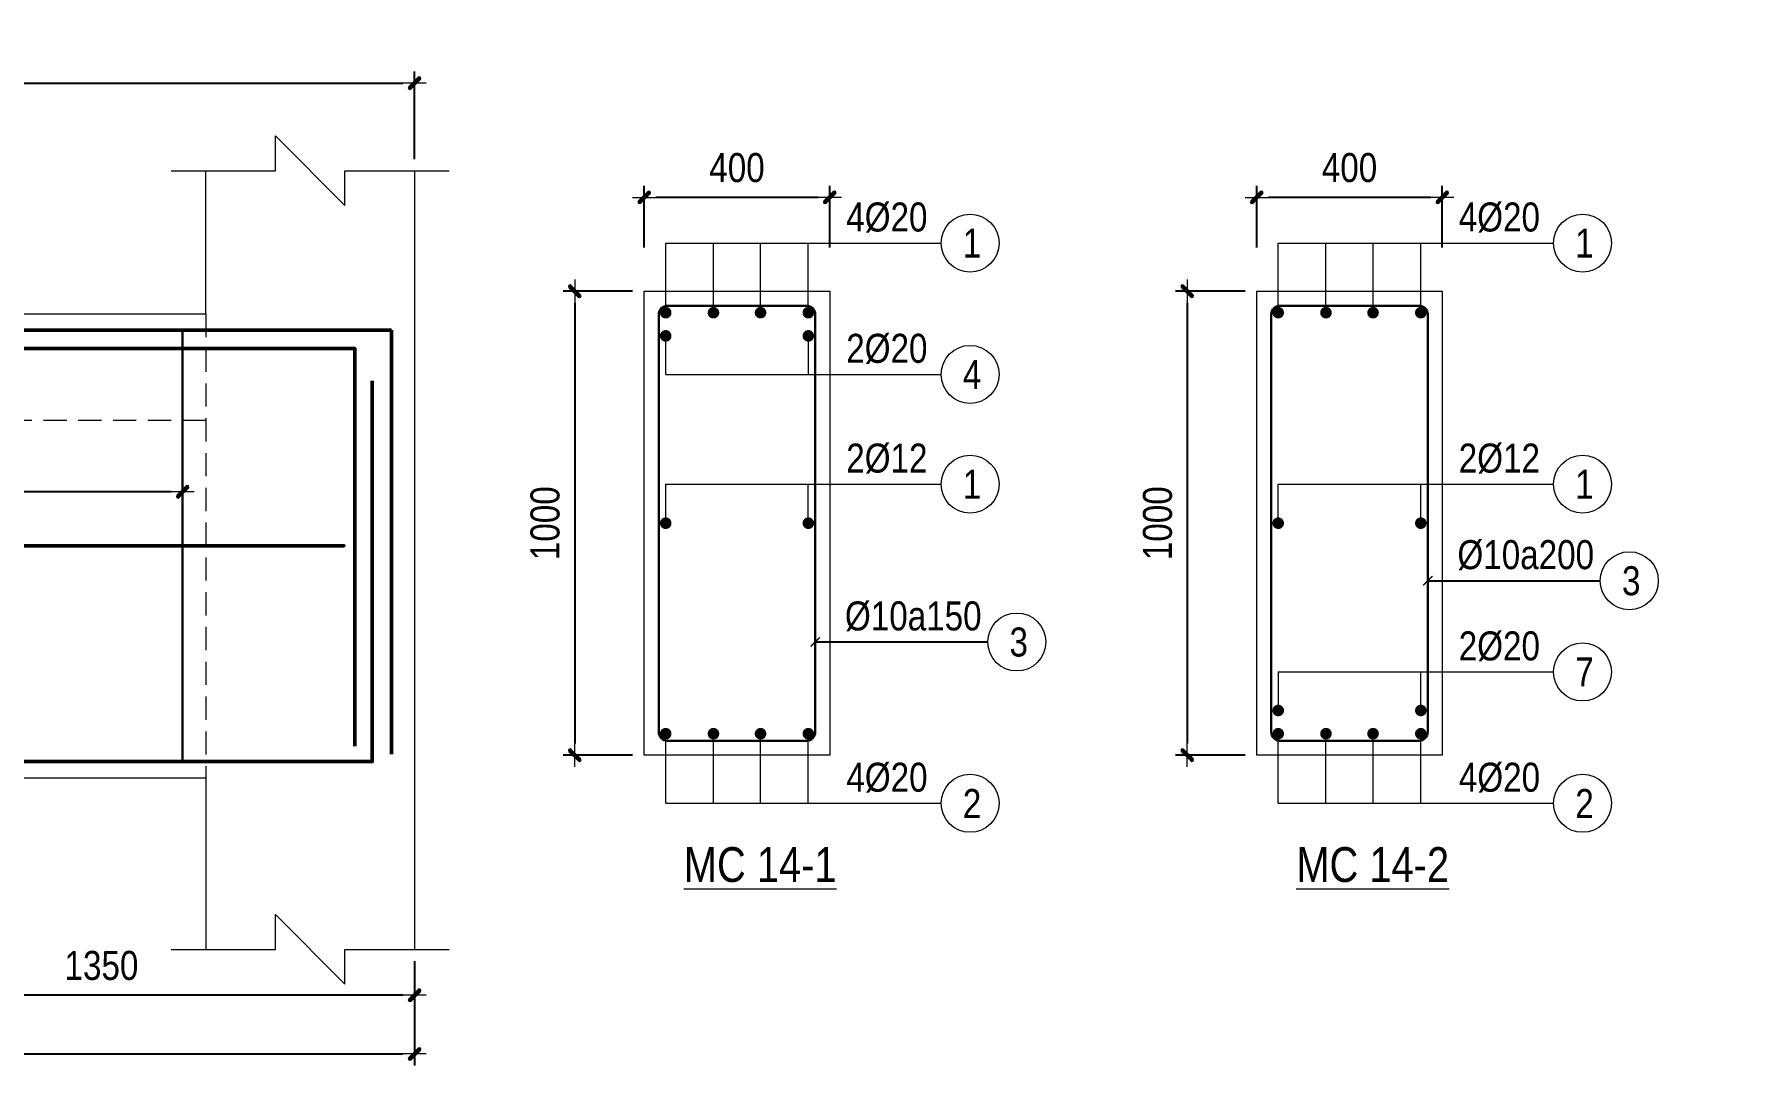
# Model space of a CAD drawing. Header units: millimetres. Extents: x 397144 to 8960116, y 345581 to 674207.
# Drawn here: x 4945950 to 4949661, y 656181 to 658404 of the extents above; entities that cross this region are included whole.
import ezdxf
from ezdxf.enums import TextEntityAlignment as Align
from ezdxf.xclip import XClip

# ---------------------------------------------------------------- set-up
doc = ezdxf.new("R2010")
doc.units = ezdxf.units.MM
doc.header["$XCLIPFRAME"] = 0
doc.header["$PDSIZE"] = -10
doc.linetypes.add('HIDDEN', pattern=[0.375, 0.25, -0.125])
doc.layers.get('0').update_dxf_attribs({"linetype": 'CONTINUOUS'})
doc.layers.get('Defpoints').update_dxf_attribs({"color": 12, "linetype": 'CONTINUOUS'})
for name, color, linetype, lineweight in [('CDAI', 8, 'CONTINUOUS', 30), ('CTHEP', 2, 'CONTINUOUS', 50), ('DBAO', 3, 'CONTINUOUS', 20), ('DGIONG', 4, 'CONTINUOUS', 13), ('KTH', 150, 'CONTINUOUS', 5), ('Net khuat', 8, 'HIDDEN', 13), ('STICK', 1, 'CONTINUOUS', 9), ('TEXT', 7, 'CONTINUOUS', 15)]:
    doc.layers.add(name, color=color, linetype=linetype, lineweight=lineweight)
doc.styles.add('Star-HelCon', font='VHELVCN_0.TTF')
doc.styles.add('TTP-HelCon', font='VHELVCN_0.TTF')
doc.styles.add('VNI-HELVE-CONDENSE', font='VHELVCN_0.TTF')
doc.dimstyles.new('kc-25', dxfattribs={"dimtxt": 62.5, "dimasz": 20, "dimexe": 20, "dimexo": 50, "dimgap": 25, "dimtad": 3, "dimdec": 0, "dimzin": 0, "dimdsep": 46, "dimtxsty": 'VNI-HELVE-CONDENSE', "dimblk": 'DIM', "dimcen": 2.5, "dimclrd": 256, "dimclre": 154, "dimclrt": 7, "dimaunit": 1, "dimadec": 0, "dimazin": 0, "dimtfac": 1, "dimtdec": 0, "dimtix": 1, "dimtmove": 0, "dimatfit": 3, "dimldrblk": 'DOT', "dimfxl": 1, "dimtolj": 1, "dimtzin": 0, "dimarcsym": 0})
doc.dimstyles.new('TTP-25', dxfattribs={"dimscale": 25, "dimtxt": 2.5, "dimasz": 1, "dimexe": 1, "dimexo": 1, "dimgap": 0.09, "dimtad": 0, "dimdec": 4, "dimrnd": 5, "dimzin": 9, "dimdsep": 46, "dimtxsty": 'TTP-HelCon', "dimblk": 'Stick1', "dimcen": 0.09, "dimdle": 1.5, "dimclrd": 256, "dimclre": 256, "dimclrt": 7, "dimadec": 0, "dimazin": 0, "dimtfac": 1, "dimtdec": 4, "dimtmove": 0, "dimatfit": 3, "dimldrblk": '_ArchTick1', "dimfxl": 1, "dimtvp": 1, "dimtolj": 1, "dimtzin": 0, "dimarcsym": 0})

# ---------------------------------------------------------------- blocks, each defined once
blk = doc.blocks.new('Stick1')
at = {"layer": 'STICK'}
h = blk.add_hatch(color=256, dxfattribs=at)
edge = h.paths.add_edge_path()
edge.add_line((0.3, 0.5), (-0.5, -0.3))
edge.add_arc((-0.4, -0.4), 0.141, 135, 315)
edge.add_line((-0.3, -0.5), (0.5, 0.3))
edge.add_arc((0.4, 0.4), 0.141, 315, 495)
blk.add_line((1, 0), (-1, 0), dxfattribs=at)
blk.add_lwpolyline([(0.3, 0.5), (-0.5, -0.3, 1), (-0.3, -0.5), (0.5, 0.3, 1), (0.3, 0.5, 1)], format="xyb", dxfattribs=at)
blk = doc.blocks.new('*D14')
at = {"layer": 'Defpoints', "color": 0, "transparency": 16777216}
for p in [(4946769.4, 658298.7), (4944619.4, 658109.7), (4946769.4, 658109.7)]:
    blk.add_point(p, dxfattribs=at)
at = {"layer": 'KTH', "lineweight": -2, "transparency": 16777216}
for p, q in [((4944619.4, 658134.7), (4944619.4, 658323.7)), ((4944644.4, 658298.7), (4946744.4, 658298.7)), ((4946769.4, 658134.7), (4946769.4, 658323.7))]:
    blk.add_line(p, q, dxfattribs=at)
at = {"layer": 'KTH', "lineweight": -2, "transparency": 16777216, "xscale": 25, "yscale": 25, "zscale": 25, "rotation": 180}
blk.add_blockref('Stick1', (4944619.4, 658298.7), dxfattribs=at)
at = {"layer": 'KTH', "lineweight": -2, "transparency": 16777216, "xscale": 25, "yscale": 25, "zscale": 25}
blk.add_blockref('Stick1', (4946769.4, 658298.7), dxfattribs=at)
at = {"layer": 'KTH', "color": 7, "transparency": 16777216, "insert": (4945694.4, 658362.5), "char_height": 62.5, "attachment_point": 5, "style": 'TTP-HelCon'}
blk.add_mtext('\\A1;2150', dxfattribs=at)
blk = doc.blocks.new('_ArchTick1')
at = {"color": 0, "const_width": 3.81}
blk.add_lwpolyline([(-12.7, -12.7), (12.7, 12.7)], dxfattribs=at)
blk = doc.blocks.new('*D18')
at = {"layer": 'Defpoints', "color": 0, "transparency": 16777216}
for p in [(4939469.4, 656431.3), (4946769.4, 656431.3), (4946769.4, 656206)]:
    blk.add_point(p, dxfattribs=at)
at = {"layer": 'KTH', "lineweight": -2, "transparency": 16777216}
for p, q in [((4939469.4, 656406.3), (4939469.4, 656181)), ((4946769.4, 656406.3), (4946769.4, 656181)), ((4939494.4, 656206), (4946744.4, 656206))]:
    blk.add_line(p, q, dxfattribs=at)
at = {"layer": 'KTH', "lineweight": -2, "transparency": 16777216, "xscale": 25, "yscale": 25, "zscale": 25, "rotation": 180}
blk.add_blockref('Stick1', (4939469.4, 656206), dxfattribs=at)
at = {"layer": 'KTH', "lineweight": -2, "transparency": 16777216, "xscale": 25, "yscale": 25, "zscale": 25}
blk.add_blockref('Stick1', (4946769.4, 656206), dxfattribs=at)
at = {"layer": 'KTH', "color": 7, "transparency": 16777216, "insert": (4943119.4, 656269.8), "char_height": 62.5, "attachment_point": 5, "style": 'TTP-HelCon'}
blk.add_mtext('\\A1;7300', dxfattribs=at)
blk = doc.blocks.new('*D23')
at = {"layer": 'Defpoints', "color": 0, "transparency": 16777216}
for p in [(4944619.4, 657572.3), (4946269.4, 657572.3), (4944619.4, 657417.7)]:
    blk.add_point(p, dxfattribs=at)
at = {"layer": 'KTH', "lineweight": -2, "transparency": 16777216}
for p, q in [((4944619.4, 657547.3), (4944619.4, 657392.7)), ((4946269.4, 657547.3), (4946269.4, 657392.7)), ((4946244.4, 657417.7), (4944644.4, 657417.7))]:
    blk.add_line(p, q, dxfattribs=at)
at = {"layer": 'KTH', "lineweight": -2, "transparency": 16777216, "xscale": 25, "yscale": 25, "zscale": 25, "rotation": 180}
blk.add_blockref('Stick1', (4944619.4, 657417.7), dxfattribs=at)
at = {"layer": 'KTH', "lineweight": -2, "transparency": 16777216, "xscale": 25, "yscale": 25, "zscale": 25}
blk.add_blockref('Stick1', (4946269.4, 657417.7), dxfattribs=at)
at = {"layer": 'KTH', "color": 7, "transparency": 16777216, "insert": (4945444.4, 657487.7), "char_height": 62.5, "attachment_point": 5, "style": 'TTP-HelCon'}
blk.add_mtext('\\A1;Þ10a150-3', dxfattribs=at)
blk = doc.blocks.new('*D48')
at = {"layer": 'Defpoints', "color": 0, "ltscale": 500, "transparency": 16777216}
for p in [(4947264.6, 658052.3), (4947264.6, 657919), (4947664.6, 657919)]:
    blk.add_point(p, dxfattribs=at)
at = {"layer": 'KTH', "lineweight": -2, "ltscale": 500, "transparency": 16777216}
for p, q in [((4947264.6, 657944), (4947264.6, 658077.3)), ((4947664.6, 657944), (4947664.6, 658077.3)), ((4947639.6, 658052.3), (4947289.6, 658052.3))]:
    blk.add_line(p, q, dxfattribs=at)
at = {"layer": 'KTH', "lineweight": -2, "ltscale": 500, "transparency": 16777216, "xscale": 25, "yscale": 25, "zscale": 25, "rotation": 180}
blk.add_blockref('Stick1', (4947264.6, 658052.3), dxfattribs=at)
at = {"layer": 'KTH', "lineweight": -2, "ltscale": 500, "transparency": 16777216, "xscale": 25, "yscale": 25, "zscale": 25}
blk.add_blockref('Stick1', (4947664.6, 658052.3), dxfattribs=at)
at = {"layer": 'KTH', "color": 7, "ltscale": 500, "transparency": 16777216, "insert": (4947464.6, 658116.1), "char_height": 62.5, "attachment_point": 5, "style": 'TTP-HelCon'}
blk.add_mtext('\\A1;400', dxfattribs=at)
blk = doc.blocks.new('*D49')
at = {"layer": 'Defpoints', "color": 0, "ltscale": 500, "transparency": 16777216}
for p in [(4947264.6, 657850), (4947114.8, 656850), (4947264.6, 656850)]:
    blk.add_point(p, dxfattribs=at)
at = {"layer": 'KTH', "lineweight": -2, "ltscale": 500, "transparency": 16777216}
for p, q in [((4947239.6, 657850), (4947089.8, 657850)), ((4947114.8, 657825), (4947114.8, 656875)), ((4947239.6, 656850), (4947089.8, 656850))]:
    blk.add_line(p, q, dxfattribs=at)
at = {"layer": 'KTH', "lineweight": -2, "ltscale": 500, "transparency": 16777216, "xscale": 25, "yscale": 25, "zscale": 25}
for p, rotation in [((4947114.8, 657850), 90), ((4947114.8, 656850), 270)]:
    blk.add_blockref('Stick1', p, dxfattribs=dict(at, rotation=rotation))
at = {"layer": 'KTH', "color": 7, "ltscale": 500, "transparency": 16777216, "insert": (4947051, 657350), "char_height": 62.5, "attachment_point": 5, "rotation": 90, "style": 'TTP-HelCon'}
blk.add_mtext('\\A1;1000', dxfattribs=at)
blk = doc.blocks.new('DIM')
h = blk.add_hatch(color=1)
h.paths.add_polyline_path([(0.49, 0.29, 1), (0.29, 0.49), (-0.19, 0), (0.19, 0)])
h.paths.add_polyline_path([(0.19, 0), (-0.19, 0), (-0.49, -0.29, 1), (-0.29, -0.49)])
at = {"color": 9}
for p, q in [((-0.19, 0), (-1.5, 0)), ((0.19, 0), (1.5, 0))]:
    blk.add_line(p, q, dxfattribs=at)
at = {"color": 1}
for p, q in [((-0.49, -0.29), (0.29, 0.49)), ((-0.29, -0.49), (0.49, 0.29)), ((-0.19, 0), (0.19, 0))]:
    blk.add_line(p, q, dxfattribs=at)
blk.add_arc((-0.39, -0.39), 0.138, 135, 315, dxfattribs=at)
blk = doc.blocks.new('*D731')
at = {"layer": 'Defpoints', "color": 0, "transparency": 16777216}
for p in [(4945419.4, 656563), (4946769.4, 656431.3), (4945419.4, 656332.6)]:
    blk.add_point(p, dxfattribs=at)
at = {"layer": 'KTH', "lineweight": -2, "transparency": 16777216}
for p, q in [((4945419.4, 656538), (4945419.4, 656307.6)), ((4946769.4, 656406.3), (4946769.4, 656307.6)), ((4946744.4, 656332.6), (4945444.4, 656332.6))]:
    blk.add_line(p, q, dxfattribs=at)
at = {"layer": 'KTH', "lineweight": -2, "transparency": 16777216, "xscale": 25, "yscale": 25, "zscale": 25, "rotation": 180}
blk.add_blockref('Stick1', (4945419.4, 656332.6), dxfattribs=at)
at = {"layer": 'KTH', "lineweight": -2, "transparency": 16777216, "xscale": 25, "yscale": 25, "zscale": 25}
blk.add_blockref('Stick1', (4946769.4, 656332.6), dxfattribs=at)
at = {"layer": 'KTH', "color": 7, "transparency": 16777216, "insert": (4946094.4, 656396.4), "char_height": 62.5, "attachment_point": 5, "style": 'TTP-HelCon'}
blk.add_mtext('\\A1;1350', dxfattribs=at)
blk = doc.blocks.new('*D734')
at = {"layer": 'Defpoints', "color": 0, "ltscale": 500, "transparency": 16777216}
for p in [(4948585.2, 658052.3), (4948585.2, 657919), (4948985.2, 657919)]:
    blk.add_point(p, dxfattribs=at)
at = {"layer": 'KTH', "lineweight": -2, "ltscale": 500, "transparency": 16777216}
for p, q in [((4948585.2, 657944), (4948585.2, 658077.3)), ((4948985.2, 657944), (4948985.2, 658077.3)), ((4948960.2, 658052.3), (4948610.2, 658052.3))]:
    blk.add_line(p, q, dxfattribs=at)
at = {"layer": 'KTH', "lineweight": -2, "ltscale": 500, "transparency": 16777216, "xscale": 25, "yscale": 25, "zscale": 25, "rotation": 180}
blk.add_blockref('Stick1', (4948585.2, 658052.3), dxfattribs=at)
at = {"layer": 'KTH', "lineweight": -2, "ltscale": 500, "transparency": 16777216, "xscale": 25, "yscale": 25, "zscale": 25}
blk.add_blockref('Stick1', (4948985.2, 658052.3), dxfattribs=at)
at = {"layer": 'KTH', "color": 7, "ltscale": 500, "transparency": 16777216, "insert": (4948785.2, 658116.1), "char_height": 62.5, "attachment_point": 5, "style": 'TTP-HelCon'}
blk.add_mtext('\\A1;400', dxfattribs=at)
blk = doc.blocks.new('*D735')
at = {"layer": 'Defpoints', "color": 0, "ltscale": 500, "transparency": 16777216}
for p in [(4948585.2, 657850), (4948435.3, 656850), (4948585.2, 656850)]:
    blk.add_point(p, dxfattribs=at)
at = {"layer": 'KTH', "lineweight": -2, "ltscale": 500, "transparency": 16777216}
for p, q in [((4948560.2, 657850), (4948410.3, 657850)), ((4948435.3, 657825), (4948435.3, 656875)), ((4948560.2, 656850), (4948410.3, 656850))]:
    blk.add_line(p, q, dxfattribs=at)
at = {"layer": 'KTH', "lineweight": -2, "ltscale": 500, "transparency": 16777216, "xscale": 25, "yscale": 25, "zscale": 25}
for p, rotation in [((4948435.3, 657850), 90), ((4948435.3, 656850), 270)]:
    blk.add_blockref('Stick1', p, dxfattribs=dict(at, rotation=rotation))
at = {"layer": 'KTH', "color": 7, "ltscale": 500, "transparency": 16777216, "insert": (4948371.5, 657350), "char_height": 62.5, "attachment_point": 5, "rotation": 90, "style": 'TTP-HelCon'}
blk.add_mtext('\\A1;1000', dxfattribs=at)
blk = doc.blocks.new('AX-23')
at = {"layer": 'CTHEP'}
for points in [[(5210678.44019, 643496.13721), (5163537.28851, 643496.29177)], [(5163595.52747, 643250.68189), (5163595.52747, 642974.29181), (5170027.41841, 642974.27066), (5170607.28015, 642874.26875), (5179208.43687, 642874.24047), (5179782.48238, 642974.23858), (5186008.5266, 642974.2181), (5186608.43827, 642874.21613), (5195208.43895, 642874.18785), (5195804.61955, 642974.18589), (5202007.80519, 642974.16549), (5202608.43826, 642874.16351), (5210608.44019, 642874.13721), (5210608.44019, 643335.29438)]]:
    blk.add_lwpolyline(points, dxfattribs=at)
at = {"layer": 'Net khuat', "ltscale": 200}
blk.add_lwpolyline([(5163507.28851, 642935.29177), (5163507.28851, 642935.29177), (5163807.28851, 642935.29177), (5163807.28851, 643305.29177), (5210408.4402, 643305.13721), (5210408.4402, 642935.13721), (5210408.4402, 642935.13721), (5210708.4402, 642935.13721)], dxfattribs=at)

msp = doc.modelspace()

# ---------------------------------------------------------------- linework, layer by layer
at = {"layer": 'CDAI', "ltscale": 52.5}
msp.add_line((4946269.37674, 657766.27395), (4946269.37674, 656836.27395), dxfattribs=at)
at = {"layer": 'CDAI'}
for points in [[(4947314.62414, 657818.75815), (4947614.62414, 657818.75815, -0.4142135624), (4947633.37414, 657800.00815), (4947633.37414, 656900.00815, -0.4142135624), (4947614.62414, 656881.25815), (4947314.62414, 656881.25815, -0.4142135624), (4947295.87414, 656900.00815), (4947295.87414, 657800.00815, -0.4142135624)], [(4948635.17662, 657818.75815), (4948935.17662, 657818.75815, -0.4142135624), (4948953.92662, 657800.00815), (4948953.92662, 656900.00815, -0.4142135624), (4948935.17662, 656881.25815), (4948635.17662, 656881.25815, -0.4142135624), (4948616.42662, 656900.00815), (4948616.42662, 657800.00815, -0.4142135624)]]:
    msp.add_lwpolyline(points, format="xyb", close=True, dxfattribs=at)
at = {"layer": 'CTHEP'}
for p, q in [((4946719.37674, 657766.27395), (4933114.37674, 657766.27395)), ((4946719.37674, 656852.36636), (4946719.37674, 657766.27395))]:
    msp.add_line(p, q, dxfattribs=at)
at = {"layer": 'CTHEP', "const_width": 12.5}
for points in [[(4947304.62414, 657803.75815, 1), (4947317.12414, 657803.75815, 1)], [(4947420.12414, 657803.75815, -1), (4947407.62414, 657803.75815, -1)], [(4947509.12414, 657803.75815, 1), (4947521.62414, 657803.75815, 1)], [(4947612.12414, 657803.75815, 1), (4947624.62414, 657803.75815, 1)], [(4948625.17662, 657803.75815, 1), (4948637.67662, 657803.75815, 1)], [(4948740.67662, 657803.75815, -1), (4948728.17662, 657803.75815, -1)], [(4948829.67662, 657803.75815, 1), (4948842.17662, 657803.75815, 1)], [(4948932.67662, 657803.75815, 1), (4948945.17662, 657803.75815, 1)], [(4947304.62414, 657753.75815, 1), (4947317.12414, 657753.75815, 1)], [(4947612.12414, 657753.75815, 1), (4947624.62414, 657753.75815, 1)], [(4947304.62414, 657350.00815, 1), (4947317.12414, 657350.00815, 1)], [(4947612.12414, 657350.00815, 1), (4947624.62414, 657350.00815, 1)], [(4948625.17662, 657350.00815, 1), (4948637.67662, 657350.00815, 1)], [(4948932.67662, 657350.00815, 1), (4948945.17662, 657350.00815, 1)], [(4948625.17662, 656946.25815, 1), (4948637.67662, 656946.25815, 1)], [(4948932.67662, 656946.25815, 1), (4948945.17662, 656946.25815, 1)], [(4947304.62414, 656896.25815, 1), (4947317.12414, 656896.25815, 1)], [(4947420.12414, 656896.25815, -1), (4947407.62414, 656896.25815, -1)], [(4947509.12414, 656896.25815, 1), (4947521.62414, 656896.25815, 1)], [(4947612.12414, 656896.25815, 1), (4947624.62414, 656896.25815, 1)], [(4948625.17662, 656896.25815, 1), (4948637.67662, 656896.25815, 1)], [(4948740.67662, 656896.25815, -1), (4948728.17662, 656896.25815, -1)], [(4948829.67662, 656896.25815, 1), (4948842.17662, 656896.25815, 1)], [(4948932.67662, 656896.25815, 1), (4948945.17662, 656896.25815, 1)]]:
    msp.add_lwpolyline(points, format="xyb", close=True, dxfattribs=at)
at = {"layer": 'CTHEP'}
for points in [[(4944619.37674, 657726.27395), (4946640.7749, 657726.27395), (4946640.7749, 656869.07585)], [(4933144.40918, 657586.3949), (4933144.40918, 656836.27395), (4946678.26668, 656836.27395), (4946678.26668, 657657.04273)]]:
    msp.add_lwpolyline(points, dxfattribs=at)
msp.add_lwpolyline([(4933202.72046, 657301.27395), (4946616.9831, 657301.27395), (4946616.9831, 657301.27395)], close=True, dxfattribs=at)
at = {"layer": 'DBAO'}
for points in [[(4939569.37674, 657801.27395), (4946319.37674, 657801.27395), (4946319.37674, 658109.66829)], [(4946769.37674, 658109.66829), (4946769.37674, 657801.27395), (4946769.37674, 657801.27395), (4946769.37674, 656801.27395), (4946769.37674, 656801.27395), (4946769.37674, 656431.27395)], [(4939569.37674, 656801.27395), (4946319.37674, 656801.27395), (4946319.37674, 656431.27395)]]:
    msp.add_lwpolyline(points, dxfattribs=at)
at = {"layer": 'DBAO', "flags": 128}
for points in [[(4947264.62414, 657850.00815), (4947664.62414, 657850.00815)], [(4947664.62414, 657850.00815), (4947664.62414, 656850.00815), (4947264.62414, 656850.00815), (4947264.62414, 657850.00815)], [(4948585.17662, 657850.00815), (4948985.17662, 657850.00815)], [(4948985.17662, 657850.00815), (4948985.17662, 656850.00815), (4948585.17662, 656850.00815), (4948585.17662, 657850.00815)]]:
    msp.add_lwpolyline(points, dxfattribs=at)
at = {"layer": 'DGIONG'}
for p, q in [((4947310.87414, 657803.75815), (4947310.87414, 657953.75815)), ((4947310.87414, 657953.75815), (4947904.62414, 657953.75815)), ((4947413.87414, 657803.75815), (4947413.87414, 657953.75815)), ((4947515.37414, 657803.75815), (4947515.37414, 657953.75815)), ((4947618.37414, 657803.75815), (4947618.37414, 657953.75815)), ((4948631.42662, 657803.75815), (4948631.42662, 657953.75815)), ((4948631.42662, 657953.75815), (4949225.17662, 657953.75815)), ((4948734.42662, 657803.75815), (4948734.42662, 657953.75815)), ((4948835.92662, 657803.75815), (4948835.92662, 657953.75815)), ((4948938.92662, 657803.75815), (4948938.92662, 657953.75815)), ((4947310.87414, 657670.71665), (4947310.87414, 657753.75815)), ((4947618.37414, 657753.75815), (4947618.37414, 657670.71665)), ((4947310.87414, 657670.71665), (4947904.62414, 657670.71665)), ((4947310.87414, 657350.00815), (4947310.87414, 657434.10935)), ((4947310.87414, 657434.10935), (4947904.62414, 657434.10935)), ((4947618.37414, 657350.00815), (4947618.37414, 657434.10935)), ((4948631.42662, 657350.00815), (4948631.42662, 657434.10935)), ((4948631.42662, 657434.10935), (4949225.17662, 657434.10935)), ((4948938.92662, 657350.00815), (4948938.92662, 657434.10935)), ((4948631.42662, 657029.29966), (4949225.17662, 657029.29966)), ((4948631.42662, 657029.29966), (4948631.42662, 656946.25815)), ((4948938.92662, 656946.25815), (4948938.92662, 657029.29966)), ((4947310.87414, 656746.25815), (4947310.87414, 656896.25815)), ((4947413.87414, 656746.25815), (4947413.87414, 656896.25815)), ((4947515.37414, 656746.25815), (4947515.37414, 656896.25815)), ((4947618.37414, 656746.25815), (4947618.37414, 656896.25815)), ((4948631.42662, 656746.25815), (4948631.42662, 656896.25815)), ((4948734.42662, 656746.25815), (4948734.42662, 656896.25815)), ((4948835.92662, 656746.25815), (4948835.92662, 656896.25815)), ((4948938.92662, 656746.25815), (4948938.92662, 656896.25815)), ((4947310.87414, 656746.25815), (4947904.62414, 656746.25815)), ((4948631.42662, 656746.25815), (4949225.17662, 656746.25815))]:
    msp.add_line(p, q, dxfattribs=at)
for points in [[(4946244.37674, 658109.66829), (4946469.37674, 658109.66829), (4946469.37674, 658184.66829), (4946619.37674, 658034.66829), (4946619.37674, 658109.66829), (4946844.37674, 658109.66829)], [(4946244.37674, 656431.27395), (4946469.37674, 656431.27395), (4946469.37674, 656506.27395), (4946619.37674, 656356.27395), (4946619.37674, 656431.27395), (4946844.37674, 656431.27395)]]:
    msp.add_lwpolyline(points, dxfattribs=at)
for centre in [(4947967.12414, 657953.75815), (4949287.67662, 657953.75815), (4947967.12414, 657670.71665), (4947967.12414, 657434.10935), (4949287.67662, 657434.10935), (4949388.39974, 657225.99594), (4948067.84726, 657093.94029), (4949287.67662, 657029.29966), (4947967.12414, 656746.25815), (4949287.67662, 656746.25815)]:
    msp.add_circle(centre, 62.5, dxfattribs=at)
at = {"layer": 'Net khuat', "ltscale": 200}
for p, q in [((4946319.37674, 657801.27395), (4946319.37674, 656801.27395)), ((4933369.37674, 657572.2507), (4946319.37674, 657572.2507))]:
    msp.add_line(p, q, dxfattribs=at)

# ---------------------------------------------------------------- block references
at = {"layer": 'CDAI'}
ref = msp.add_blockref('AX-23', (-218944.67802, 13850.22571), dxfattribs=at)
XClip(ref).set_block_clipping_path([(5195043.9362713974, 641850.9331144057), (5210936.8226055531, 644184.841803416)])

# ---------------------------------------------------------------- texts
at = {"layer": 'TEXT', "style": 'TTP-HelCon'}
for s, p in [('4Þ20', (4947700.08247, 657978.75815)), ('4Þ20', (4949020.63496, 657978.75815)), ('2Þ20', (4947700.08247, 657695.71665)), ('2Þ12', (4947700.08247, 657459.10935)), ('2Þ12', (4949020.63496, 657459.10935)), ('Þ10a200', (4949017.86083, 657250.99594)), ('Þ10a150', (4947697.30835, 657118.94029)), ('2Þ20', (4949020.63496, 657054.29966)), ('4Þ20', (4947700.34782, 656771.25815)), ('4Þ20', (4949020.9003, 656771.25815))]:
    msp.add_text(s, height=62.5, dxfattribs=at).set_placement(p)
at = {"layer": 'TEXT', "style": 'Star-HelCon'}
for s, p in [('1', (4947971.29081, 657953.75815)), ('1', (4949291.84329, 657953.75815)), ('4', (4947971.29081, 657670.71665)), ('1', (4947971.29081, 657434.10935)), ('1', (4949291.84329, 657434.10935)), ('3', (4949392.56641, 657225.99594)), ('3', (4948072.01393, 657093.94029)), ('7', (4949291.84329, 657029.29966)), ('2', (4947971.29081, 656746.25815)), ('2', (4949291.84329, 656746.25815))]:
    msp.add_text(s, height=62.5, dxfattribs=at).set_placement(p, align=Align.MIDDLE)
at = {"layer": 'TEXT', "style": 'TTP-HelCon'}
for s, p in [('%%UMC 14-1', (4947514.62414, 656576.71462)), ('%%UMC 14-2', (4948835.17662, 656576.71462))]:
    msp.add_text(s, height=75, dxfattribs=at).set_placement(p, align=Align.CENTER)

# ---------------------------------------------------------------- dimensions: what is measured, and where the dimension line sits
at = {"layer": 'KTH'}
for base, p1, p2, picture, middle in [((4946769.37674, 658298.66829), (4944619.37674, 658109.66829), (4946769.37674, 658109.66829), '*D14', (4945694.37674, 658362.50163)), ((4945419.37674, 656332.59361), (4946769.37674, 656431.27395), (4945419.37674, 656563.01159), '*D731', (4946094.37674, 656396.42694))]:
    dim = msp.add_linear_dim(base=base, p1=p1, p2=p2, angle=180, dimstyle='TTP-25', override={"dimtmove": 1}, dxfattribs=at)
    dim.commit()
    dim.dimension.update_dxf_attribs({"geometry": picture, "text_midpoint": middle})
at = {"layer": 'KTH', "ltscale": 500}
for base, p1, p2, picture, middle in [((4947264.62414, 658052.25815), (4947664.62414, 657919.0201), (4947264.62414, 657919.0201), '*D48', (4947464.62414, 658116.09149)), ((4948585.17662, 658052.25815), (4948985.17662, 657919.0201), (4948585.17662, 657919.0201), '*D734', (4948785.17662, 658116.09149))]:
    dim = msp.add_linear_dim(base=base, p1=p1, p2=p2, dimstyle='TTP-25', override={"dimtxsty": 'TTP-HelCon'}, dxfattribs=at)
    dim.commit()
    dim.dimension.update_dxf_attribs({"geometry": picture, "text_midpoint": middle})
for base, p1, p2, picture, middle in [((4947114.79133, 656850.00815), (4947264.62414, 657850.00815), (4947264.62414, 656850.00815), '*D49', (4947050.95799, 657350.00815)), ((4948435.34381, 656850.00815), (4948585.17662, 657850.00815), (4948585.17662, 656850.00815), '*D735', (4948371.51048, 657350.00815))]:
    dim = msp.add_linear_dim(base=base, p1=p1, p2=p2, angle=90, dimstyle='TTP-25', override={"dimtxsty": 'TTP-HelCon'}, dxfattribs=at)
    dim.commit()
    dim.dimension.update_dxf_attribs({"geometry": picture, "text_midpoint": middle})
at = {"layer": 'KTH'}
dim = msp.add_linear_dim(base=(4944619.37674, 657417.74354), p1=(4946269.37674, 657572.2507), p2=(4944619.37674, 657572.2507), angle=180, text='Þ10a150-3', dimstyle='TTP-25', override={"dimtmove": 1}, dxfattribs=at)
dim.commit()
dim.dimension.update_dxf_attribs({"geometry": '*D23', "text_midpoint": (4945444.37674, 657487.66021)})
dim = msp.add_linear_dim(base=(4946769.37674, 656205.95312), p1=(4939469.37674, 656431.27395), p2=(4946769.37674, 656431.27395), dimstyle='TTP-25', override={"dimtmove": 1}, dxfattribs=at)
dim.commit()
dim.dimension.update_dxf_attribs({"geometry": '*D18', "text_midpoint": (4943119.37674, 656269.78645)})

# ---------------------------------------------------------------- leaders
at = {"layer": 'DGIONG'}
for points in [[(4948953.92662, 657225.99594), (4949325.89974, 657225.99594)], [(4947633.37414, 657093.94029), (4948005.34726, 657093.94029)]]:
    msp.add_leader(points, dimstyle='kc-25', override={"dimtad": 0, "dimldrblk": 'ArchTick', "dimfxl": 100, "dimarcsym": 1}, dxfattribs=at)

doc.saveas('drawing.dxf')
